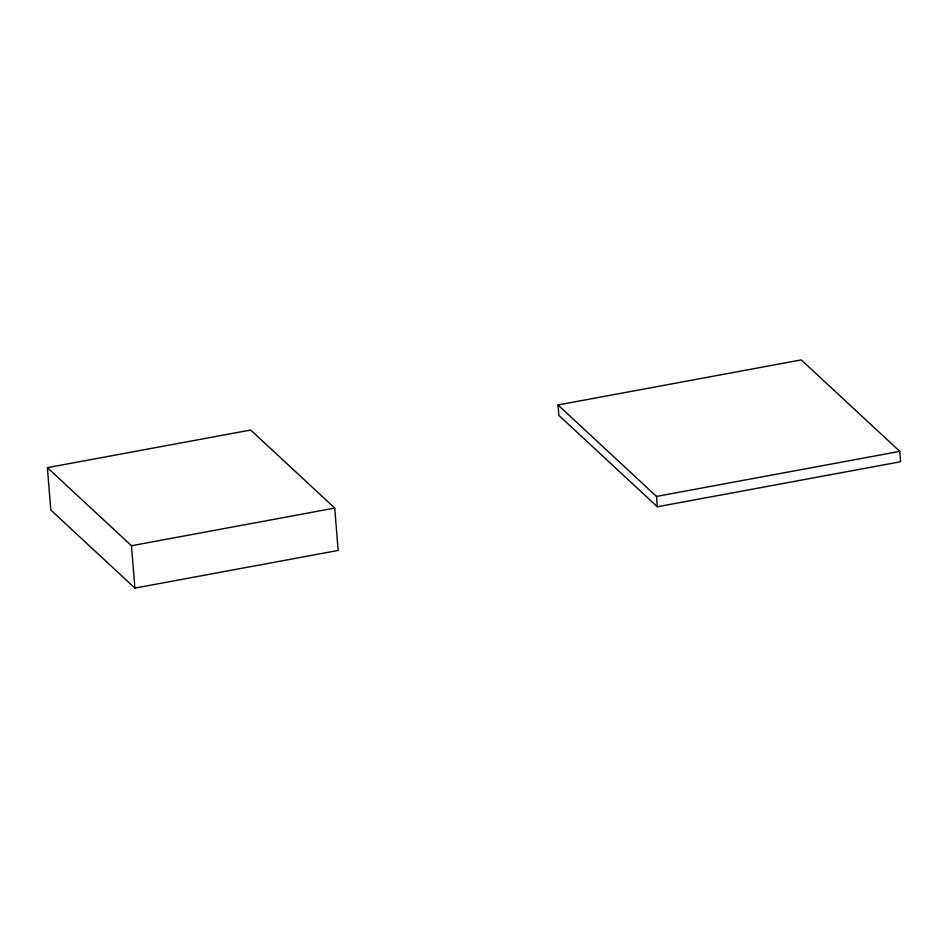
<?xml version="1.0" encoding="UTF-8"?>
<svg xmlns="http://www.w3.org/2000/svg" width="948" height="948" viewBox="0 0 948 948"><rect width="100%" height="100%" fill="white"/><g stroke="black" fill="none" stroke-linecap="round" stroke-linejoin="round"><path stroke-width="1.42" d="M47.4 467.66L250.675 430.025L334.751 508.081L338.152 550.444L134.889 588.092L50.813 510.024L47.4 467.66L131.476 545.728L134.889 588.092M557.993 404.962L801.261 359.908L899.77 451.366L900.6 461.735L657.331 506.777L558.822 415.319L557.993 404.962L656.502 496.42L657.331 506.777M131.476 545.728L334.751 508.081M656.502 496.42L899.77 451.366"/></g></svg>
